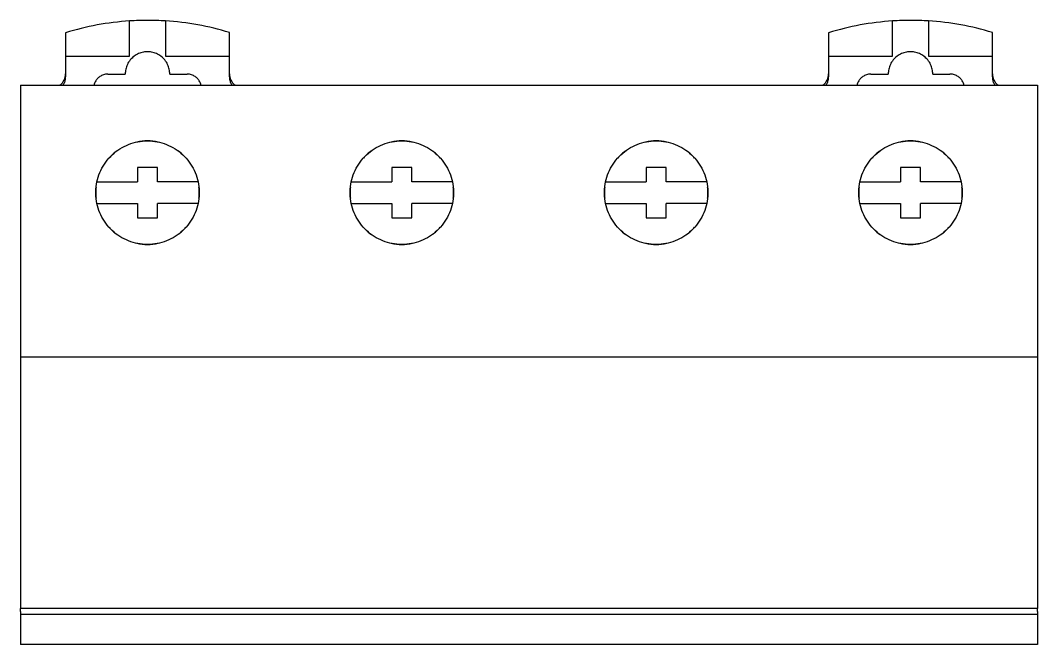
# Model space of a CAD drawing. Header units: millimetres. Extents: x 2268 to 4339, y 1619 to 2163.
# Drawn here: x 3841.3 to 3909.1, y 1827.8 to 1869.4 of the extents above; entities that cross this region are included whole.
import ezdxf

# ---------------------------------------------------------------- set-up
doc = ezdxf.new("R2010")
doc.units = ezdxf.units.MM

msp = doc.modelspace()

# ---------------------------------------------------------------- linework, layer by layer
for p, q in [((3848.587, 1866.975), (3848.587, 1869.329)), ((3850.982, 1869.332), (3850.982, 1866.975)), ((3899.442, 1866.975), (3899.442, 1869.329)), ((3901.836, 1869.332), (3901.836, 1866.975)), ((3844.325, 1868.541), (3844.325, 1866.975)), ((3855.243, 1866.975), (3855.243, 1868.553)), ((3895.18, 1868.541), (3895.18, 1866.975)), ((3906.098, 1866.975), (3906.098, 1868.553)), ((3844.325, 1866.975), (3848.587, 1866.975)), ((3844.325, 1866.974), (3844.325, 1866.975)), ((3844.325, 1866.974), (3848.587, 1866.974)), ((3844.325, 1866.974), (3844.325, 1865.601)), ((3848.631, 1866.729), (3848.577, 1866.658)), ((3848.587, 1866.974), (3848.587, 1866.975)), ((3848.689, 1866.797), (3848.631, 1866.729)), ((3848.751, 1866.861), (3848.689, 1866.797)), ((3848.817, 1866.921), (3848.751, 1866.861)), ((3848.886, 1866.977), (3848.817, 1866.921)), ((3848.958, 1867.029), (3848.886, 1866.977)), ((3849.033, 1867.076), (3848.958, 1867.029)), ((3849.11, 1867.118), (3849.033, 1867.076)), ((3849.188, 1867.156), (3849.11, 1867.118)), ((3849.268, 1867.188), (3849.188, 1867.156)), ((3849.348, 1867.216), (3849.268, 1867.188)), ((3849.429, 1867.238), (3849.348, 1867.216)), ((3849.509, 1867.255), (3849.429, 1867.238)), ((3849.589, 1867.268), (3849.509, 1867.255)), ((3849.667, 1867.277), (3849.589, 1867.268)), ((3849.745, 1867.281), (3849.667, 1867.277)), ((3849.823, 1867.281), (3849.745, 1867.281)), ((3849.902, 1867.277), (3849.823, 1867.281)), ((3849.98, 1867.268), (3849.902, 1867.277)), ((3850.06, 1867.255), (3849.98, 1867.268)), ((3850.14, 1867.238), (3850.06, 1867.255)), ((3850.22, 1867.216), (3850.14, 1867.238)), ((3850.301, 1867.188), (3850.22, 1867.216)), ((3850.381, 1867.156), (3850.301, 1867.188)), ((3850.459, 1867.118), (3850.381, 1867.156)), ((3850.536, 1867.076), (3850.459, 1867.118)), ((3850.611, 1867.029), (3850.536, 1867.076)), ((3850.683, 1866.977), (3850.611, 1867.029)), ((3850.752, 1866.921), (3850.683, 1866.977)), ((3850.818, 1866.861), (3850.752, 1866.921)), ((3850.88, 1866.797), (3850.818, 1866.861)), ((3850.938, 1866.729), (3850.88, 1866.797)), ((3850.992, 1866.658), (3850.938, 1866.729)), ((3850.982, 1866.975), (3855.243, 1866.975)), ((3850.982, 1866.974), (3850.982, 1866.975)), ((3850.982, 1866.974), (3855.243, 1866.974)), ((3855.243, 1866.974), (3855.243, 1866.975)), ((3855.243, 1865.601), (3855.243, 1866.974)), ((3895.18, 1866.975), (3899.442, 1866.975)), ((3895.18, 1866.974), (3895.18, 1866.975)), ((3895.18, 1866.974), (3899.442, 1866.974)), ((3895.18, 1866.974), (3895.18, 1865.601)), ((3899.485, 1866.729), (3899.431, 1866.658)), ((3899.442, 1866.974), (3899.442, 1866.975)), ((3899.543, 1866.797), (3899.485, 1866.729)), ((3899.605, 1866.861), (3899.543, 1866.797)), ((3899.671, 1866.921), (3899.605, 1866.861)), ((3899.74, 1866.977), (3899.671, 1866.921)), ((3899.812, 1867.029), (3899.74, 1866.977)), ((3899.887, 1867.076), (3899.812, 1867.029)), ((3899.964, 1867.118), (3899.887, 1867.076)), ((3900.043, 1867.156), (3899.964, 1867.118)), ((3900.122, 1867.188), (3900.043, 1867.156)), ((3900.203, 1867.216), (3900.122, 1867.188)), ((3900.283, 1867.238), (3900.203, 1867.216)), ((3900.364, 1867.255), (3900.283, 1867.238)), ((3900.443, 1867.268), (3900.364, 1867.255)), ((3900.522, 1867.277), (3900.443, 1867.268)), ((3900.6, 1867.281), (3900.522, 1867.277)), ((3900.678, 1867.281), (3900.6, 1867.281)), ((3900.756, 1867.277), (3900.678, 1867.281)), ((3900.834, 1867.268), (3900.756, 1867.277)), ((3900.914, 1867.255), (3900.834, 1867.268)), ((3900.994, 1867.238), (3900.914, 1867.255)), ((3901.075, 1867.216), (3900.994, 1867.238)), ((3901.155, 1867.188), (3901.075, 1867.216)), ((3901.235, 1867.156), (3901.155, 1867.188)), ((3901.313, 1867.118), (3901.235, 1867.156)), ((3901.39, 1867.076), (3901.313, 1867.118)), ((3901.465, 1867.029), (3901.39, 1867.076)), ((3901.537, 1866.977), (3901.465, 1867.029)), ((3901.607, 1866.921), (3901.537, 1866.977)), ((3901.672, 1866.861), (3901.607, 1866.921)), ((3901.735, 1866.797), (3901.672, 1866.861)), ((3901.793, 1866.729), (3901.735, 1866.797)), ((3901.846, 1866.658), (3901.793, 1866.729)), ((3901.836, 1866.975), (3906.098, 1866.975)), ((3901.836, 1866.974), (3901.836, 1866.975)), ((3901.836, 1866.974), (3906.098, 1866.974)), ((3906.098, 1866.974), (3906.098, 1866.975)), ((3906.098, 1865.601), (3906.098, 1866.974)), ((3848.319, 1866.029), (3848.308, 1865.949)), ((3848.334, 1866.109), (3848.319, 1866.029)), ((3848.354, 1866.19), (3848.334, 1866.109)), ((3848.378, 1866.271), (3848.354, 1866.19)), ((3848.408, 1866.351), (3848.378, 1866.271)), ((3848.443, 1866.43), (3848.408, 1866.351)), ((3848.483, 1866.508), (3848.443, 1866.43)), ((3848.528, 1866.584), (3848.483, 1866.508)), ((3848.577, 1866.658), (3848.528, 1866.584)), ((3851.041, 1866.584), (3850.992, 1866.658)), ((3851.086, 1866.508), (3851.041, 1866.584)), ((3851.126, 1866.43), (3851.086, 1866.508)), ((3851.161, 1866.351), (3851.126, 1866.43)), ((3851.19, 1866.271), (3851.161, 1866.351)), ((3851.215, 1866.19), (3851.19, 1866.271)), ((3851.235, 1866.109), (3851.215, 1866.19)), ((3851.25, 1866.029), (3851.235, 1866.109)), ((3851.261, 1865.949), (3851.25, 1866.029)), ((3899.173, 1866.029), (3899.162, 1865.949)), ((3899.188, 1866.109), (3899.173, 1866.029)), ((3899.208, 1866.19), (3899.188, 1866.109)), ((3899.233, 1866.271), (3899.208, 1866.19)), ((3899.262, 1866.351), (3899.233, 1866.271)), ((3899.297, 1866.43), (3899.262, 1866.351)), ((3899.337, 1866.508), (3899.297, 1866.43)), ((3899.382, 1866.584), (3899.337, 1866.508)), ((3899.431, 1866.658), (3899.382, 1866.584)), ((3901.896, 1866.584), (3901.846, 1866.658)), ((3901.94, 1866.508), (3901.896, 1866.584)), ((3901.98, 1866.43), (3901.94, 1866.508)), ((3902.015, 1866.351), (3901.98, 1866.43)), ((3902.045, 1866.271), (3902.015, 1866.351)), ((3902.069, 1866.19), (3902.045, 1866.271)), ((3902.089, 1866.109), (3902.069, 1866.19)), ((3902.104, 1866.029), (3902.089, 1866.109)), ((3902.115, 1865.949), (3902.104, 1866.029)), ((3844.286, 1865.325), (3844.302, 1865.387)), ((3844.302, 1865.387), (3844.315, 1865.454)), ((3844.315, 1865.454), (3844.323, 1865.525)), ((3844.323, 1865.525), (3844.325, 1865.601)), ((3846.334, 1865.335), (3846.305, 1865.285)), ((3846.366, 1865.384), (3846.334, 1865.335)), ((3846.401, 1865.43), (3846.366, 1865.384)), ((3846.438, 1865.474), (3846.401, 1865.43)), ((3846.478, 1865.516), (3846.438, 1865.474)), ((3846.52, 1865.556), (3846.478, 1865.516)), ((3846.566, 1865.594), (3846.52, 1865.556)), ((3846.615, 1865.629), (3846.566, 1865.594)), ((3846.666, 1865.661), (3846.615, 1865.629)), ((3846.722, 1865.691), (3846.666, 1865.661)), ((3846.78, 1865.718), (3846.722, 1865.691)), ((3846.843, 1865.742), (3846.78, 1865.718)), ((3846.91, 1865.762), (3846.843, 1865.742)), ((3846.983, 1865.779), (3846.91, 1865.762)), ((3847.063, 1865.789), (3846.983, 1865.779)), ((3847.151, 1865.793), (3847.063, 1865.789)), ((3847.151, 1865.793), (3848.3, 1865.793)), ((3848.302, 1865.87), (3848.3, 1865.793)), ((3848.308, 1865.949), (3848.302, 1865.87)), ((3851.267, 1865.87), (3851.261, 1865.949)), ((3851.269, 1865.793), (3851.267, 1865.87)), ((3851.269, 1865.793), (3852.418, 1865.793)), ((3852.506, 1865.789), (3852.418, 1865.793)), ((3852.586, 1865.779), (3852.506, 1865.789)), ((3852.658, 1865.762), (3852.586, 1865.779)), ((3852.726, 1865.742), (3852.658, 1865.762)), ((3852.788, 1865.718), (3852.726, 1865.742)), ((3852.847, 1865.691), (3852.788, 1865.718)), ((3852.902, 1865.661), (3852.847, 1865.691)), ((3852.954, 1865.629), (3852.902, 1865.661)), ((3853.003, 1865.594), (3852.954, 1865.629)), ((3853.049, 1865.556), (3853.003, 1865.594)), ((3853.091, 1865.516), (3853.049, 1865.556)), ((3853.131, 1865.474), (3853.091, 1865.516)), ((3853.168, 1865.43), (3853.131, 1865.474)), ((3853.203, 1865.384), (3853.168, 1865.43)), ((3853.234, 1865.335), (3853.203, 1865.384)), ((3853.264, 1865.285), (3853.234, 1865.335)), ((3855.243, 1865.601), (3855.246, 1865.525)), ((3855.246, 1865.525), (3855.254, 1865.454)), ((3855.254, 1865.454), (3855.266, 1865.387)), ((3855.266, 1865.387), (3855.283, 1865.325)), ((3895.14, 1865.325), (3895.157, 1865.387)), ((3895.157, 1865.387), (3895.169, 1865.454)), ((3895.169, 1865.454), (3895.177, 1865.525)), ((3895.177, 1865.525), (3895.18, 1865.601)), ((3897.189, 1865.335), (3897.16, 1865.285)), ((3897.22, 1865.384), (3897.189, 1865.335)), ((3897.255, 1865.43), (3897.22, 1865.384)), ((3897.292, 1865.474), (3897.255, 1865.43)), ((3897.332, 1865.516), (3897.292, 1865.474)), ((3897.375, 1865.556), (3897.332, 1865.516)), ((3897.42, 1865.594), (3897.375, 1865.556)), ((3897.469, 1865.629), (3897.42, 1865.594)), ((3897.521, 1865.661), (3897.469, 1865.629)), ((3897.576, 1865.691), (3897.521, 1865.661)), ((3897.635, 1865.718), (3897.576, 1865.691)), ((3897.697, 1865.742), (3897.635, 1865.718)), ((3897.765, 1865.762), (3897.697, 1865.742)), ((3897.837, 1865.779), (3897.765, 1865.762)), ((3897.917, 1865.789), (3897.837, 1865.779)), ((3898.005, 1865.793), (3897.917, 1865.789)), ((3898.005, 1865.793), (3899.154, 1865.793)), ((3899.156, 1865.87), (3899.154, 1865.793)), ((3899.162, 1865.949), (3899.156, 1865.87)), ((3902.121, 1865.87), (3902.115, 1865.949)), ((3902.123, 1865.793), (3902.121, 1865.87)), ((3902.123, 1865.793), (3903.272, 1865.793)), ((3903.36, 1865.789), (3903.272, 1865.793)), ((3903.44, 1865.779), (3903.36, 1865.789)), ((3903.513, 1865.762), (3903.44, 1865.779)), ((3903.58, 1865.742), (3903.513, 1865.762)), ((3903.643, 1865.718), (3903.58, 1865.742)), ((3903.702, 1865.691), (3903.643, 1865.718)), ((3903.757, 1865.661), (3903.702, 1865.691)), ((3903.809, 1865.629), (3903.757, 1865.661)), ((3903.857, 1865.594), (3903.809, 1865.629)), ((3903.903, 1865.556), (3903.857, 1865.594)), ((3903.945, 1865.516), (3903.903, 1865.556)), ((3903.985, 1865.474), (3903.945, 1865.516)), ((3904.022, 1865.43), (3903.985, 1865.474)), ((3904.057, 1865.384), (3904.022, 1865.43)), ((3904.089, 1865.335), (3904.057, 1865.384)), ((3904.118, 1865.285), (3904.089, 1865.335)), ((3906.098, 1865.601), (3906.1, 1865.525)), ((3906.1, 1865.525), (3906.108, 1865.454)), ((3906.108, 1865.454), (3906.121, 1865.387)), ((3906.121, 1865.387), (3906.137, 1865.325)), ((3841.309, 1865.058), (3841.309, 1846.958)), ((3841.309, 1865.058), (3909.114, 1865.058)), ((3844.157, 1865.058), (3844.188, 1865.106)), ((3844.188, 1865.106), (3844.217, 1865.157)), ((3844.217, 1865.157), (3844.243, 1865.21)), ((3844.243, 1865.21), (3844.266, 1865.266)), ((3844.266, 1865.266), (3844.286, 1865.325)), ((3846.236, 1865.119), (3846.22, 1865.058)), ((3846.256, 1865.176), (3846.236, 1865.119)), ((3846.279, 1865.232), (3846.256, 1865.176)), ((3846.305, 1865.285), (3846.279, 1865.232)), ((3853.29, 1865.232), (3853.264, 1865.285)), ((3853.313, 1865.176), (3853.29, 1865.232)), ((3853.333, 1865.119), (3853.313, 1865.176)), ((3853.349, 1865.058), (3853.333, 1865.119)), ((3855.283, 1865.325), (3855.303, 1865.266)), ((3855.303, 1865.266), (3855.326, 1865.21)), ((3855.326, 1865.21), (3855.352, 1865.157)), ((3855.352, 1865.157), (3855.381, 1865.106)), ((3855.381, 1865.106), (3855.411, 1865.058)), ((3895.012, 1865.058), (3895.043, 1865.106)), ((3895.043, 1865.106), (3895.071, 1865.157)), ((3895.071, 1865.157), (3895.097, 1865.21)), ((3895.097, 1865.21), (3895.12, 1865.266)), ((3895.12, 1865.266), (3895.14, 1865.325)), ((3897.091, 1865.119), (3897.074, 1865.058)), ((3897.11, 1865.176), (3897.091, 1865.119)), ((3897.133, 1865.232), (3897.11, 1865.176)), ((3897.16, 1865.285), (3897.133, 1865.232)), ((3904.144, 1865.232), (3904.118, 1865.285)), ((3904.167, 1865.176), (3904.144, 1865.232)), ((3904.187, 1865.119), (3904.167, 1865.176)), ((3904.203, 1865.058), (3904.187, 1865.119)), ((3906.137, 1865.325), (3906.157, 1865.266)), ((3906.157, 1865.266), (3906.181, 1865.21)), ((3906.181, 1865.21), (3906.206, 1865.157)), ((3906.206, 1865.157), (3906.235, 1865.106)), ((3906.235, 1865.106), (3906.266, 1865.058)), ((3909.114, 1865.058), (3909.114, 1846.958)), ((3848.985, 1861.247), (3849.143, 1861.281)), ((3849.143, 1861.281), (3849.301, 1861.307)), ((3849.301, 1861.307), (3849.461, 1861.326)), ((3849.461, 1861.326), (3849.622, 1861.338)), ((3849.622, 1861.338), (3849.784, 1861.341)), ((3849.784, 1861.341), (3849.947, 1861.338)), ((3849.947, 1861.338), (3850.108, 1861.326)), ((3850.108, 1861.326), (3850.267, 1861.308)), ((3850.267, 1861.308), (3850.426, 1861.281)), ((3850.426, 1861.281), (3850.583, 1861.248)), ((3865.936, 1861.247), (3866.093, 1861.281)), ((3866.093, 1861.281), (3866.252, 1861.307)), ((3866.252, 1861.307), (3866.412, 1861.326)), ((3866.412, 1861.326), (3866.573, 1861.338)), ((3866.573, 1861.338), (3866.736, 1861.341)), ((3866.736, 1861.341), (3866.898, 1861.338)), ((3866.898, 1861.338), (3867.06, 1861.326)), ((3867.06, 1861.326), (3867.219, 1861.307)), ((3867.219, 1861.307), (3867.378, 1861.281)), ((3867.378, 1861.281), (3867.535, 1861.247)), ((3882.888, 1861.247), (3883.045, 1861.281)), ((3883.045, 1861.281), (3883.204, 1861.307)), ((3883.204, 1861.307), (3883.363, 1861.326)), ((3883.363, 1861.326), (3883.524, 1861.338)), ((3883.524, 1861.338), (3883.687, 1861.341)), ((3883.687, 1861.341), (3883.85, 1861.338)), ((3883.85, 1861.338), (3884.011, 1861.326)), ((3884.011, 1861.326), (3884.171, 1861.307)), ((3884.171, 1861.307), (3884.329, 1861.281)), ((3884.329, 1861.281), (3884.486, 1861.247)), ((3899.839, 1861.247), (3899.996, 1861.281)), ((3899.996, 1861.281), (3900.155, 1861.307)), ((3900.155, 1861.307), (3900.315, 1861.326)), ((3900.315, 1861.326), (3900.476, 1861.338)), ((3900.476, 1861.338), (3900.639, 1861.341)), ((3900.639, 1861.341), (3900.801, 1861.338)), ((3900.801, 1861.338), (3900.962, 1861.326)), ((3900.962, 1861.326), (3901.122, 1861.307)), ((3901.122, 1861.307), (3901.28, 1861.281)), ((3901.28, 1861.281), (3901.438, 1861.247)), ((3847.556, 1860.524), (3847.681, 1860.626)), ((3847.681, 1860.626), (3847.812, 1860.721)), ((3847.812, 1860.721), (3847.946, 1860.81)), ((3847.946, 1860.81), (3848.085, 1860.893)), ((3848.085, 1860.893), (3848.228, 1860.97)), ((3848.228, 1860.97), (3848.374, 1861.04)), ((3848.374, 1861.04), (3848.523, 1861.102)), ((3848.523, 1861.102), (3848.675, 1861.158)), ((3848.675, 1861.158), (3848.829, 1861.206)), ((3848.829, 1861.206), (3848.985, 1861.247)), ((3850.583, 1861.248), (3850.739, 1861.206)), ((3850.739, 1861.206), (3850.893, 1861.158)), ((3850.893, 1861.158), (3851.045, 1861.102)), ((3851.045, 1861.102), (3851.194, 1861.04)), ((3851.194, 1861.04), (3851.341, 1860.97)), ((3851.341, 1860.97), (3851.483, 1860.894)), ((3851.483, 1860.894), (3851.622, 1860.811)), ((3851.622, 1860.811), (3851.757, 1860.722)), ((3851.757, 1860.722), (3851.887, 1860.626)), ((3851.887, 1860.626), (3852.012, 1860.525)), ((3864.505, 1860.523), (3864.631, 1860.624)), ((3864.631, 1860.624), (3864.761, 1860.72)), ((3864.761, 1860.72), (3864.896, 1860.809)), ((3864.896, 1860.809), (3865.035, 1860.892)), ((3865.035, 1860.892), (3865.178, 1860.969)), ((3865.178, 1860.969), (3865.324, 1861.039)), ((3865.324, 1861.039), (3865.473, 1861.102)), ((3865.473, 1861.102), (3865.625, 1861.158)), ((3865.625, 1861.158), (3865.78, 1861.206)), ((3865.78, 1861.206), (3865.936, 1861.247)), ((3867.535, 1861.247), (3867.691, 1861.206)), ((3867.691, 1861.206), (3867.846, 1861.158)), ((3867.846, 1861.158), (3867.998, 1861.102)), ((3867.998, 1861.102), (3868.148, 1861.039)), ((3868.148, 1861.039), (3868.294, 1860.969)), ((3868.294, 1860.969), (3868.437, 1860.893)), ((3868.437, 1860.893), (3868.575, 1860.809)), ((3868.575, 1860.809), (3868.71, 1860.72)), ((3868.71, 1860.72), (3868.84, 1860.625)), ((3868.84, 1860.625), (3868.966, 1860.523)), ((3881.457, 1860.523), (3881.582, 1860.624)), ((3881.582, 1860.624), (3881.713, 1860.72)), ((3881.713, 1860.72), (3881.847, 1860.809)), ((3881.847, 1860.809), (3881.986, 1860.892)), ((3881.986, 1860.892), (3882.129, 1860.969)), ((3882.129, 1860.969), (3882.275, 1861.039)), ((3882.275, 1861.039), (3882.425, 1861.102)), ((3882.425, 1861.102), (3882.577, 1861.158)), ((3882.577, 1861.158), (3882.731, 1861.206)), ((3882.731, 1861.206), (3882.888, 1861.247)), ((3884.486, 1861.247), (3884.643, 1861.206)), ((3884.643, 1861.206), (3884.797, 1861.158)), ((3884.797, 1861.158), (3884.949, 1861.102)), ((3884.949, 1861.102), (3885.099, 1861.039)), ((3885.099, 1861.039), (3885.245, 1860.969)), ((3885.245, 1860.969), (3885.388, 1860.893)), ((3885.388, 1860.893), (3885.527, 1860.81)), ((3885.527, 1860.81), (3885.661, 1860.72)), ((3885.661, 1860.72), (3885.792, 1860.625)), ((3885.792, 1860.625), (3885.917, 1860.523)), ((3898.408, 1860.523), (3898.534, 1860.624)), ((3898.534, 1860.624), (3898.664, 1860.72)), ((3898.664, 1860.72), (3898.799, 1860.809)), ((3898.799, 1860.809), (3898.938, 1860.893)), ((3898.938, 1860.893), (3899.081, 1860.969)), ((3899.081, 1860.969), (3899.227, 1861.039)), ((3899.227, 1861.039), (3899.376, 1861.102)), ((3899.376, 1861.102), (3899.529, 1861.158)), ((3899.529, 1861.158), (3899.683, 1861.206)), ((3899.683, 1861.206), (3899.839, 1861.247)), ((3901.438, 1861.247), (3901.594, 1861.206)), ((3901.594, 1861.206), (3901.748, 1861.158)), ((3901.748, 1861.158), (3901.901, 1861.102)), ((3901.901, 1861.102), (3902.05, 1861.039)), ((3902.05, 1861.039), (3902.196, 1860.969)), ((3902.196, 1860.969), (3902.339, 1860.893)), ((3902.339, 1860.893), (3902.478, 1860.81)), ((3902.478, 1860.81), (3902.613, 1860.72)), ((3902.613, 1860.72), (3902.743, 1860.625)), ((3902.743, 1860.625), (3902.868, 1860.523)), ((3846.913, 1859.802), (3847.006, 1859.935)), ((3847.006, 1859.935), (3847.105, 1860.063)), ((3847.105, 1860.063), (3847.21, 1860.187)), ((3847.21, 1860.187), (3847.32, 1860.305)), ((3847.32, 1860.305), (3847.435, 1860.417)), ((3847.435, 1860.417), (3847.556, 1860.524)), ((3852.012, 1860.525), (3852.133, 1860.418)), ((3852.133, 1860.418), (3852.248, 1860.305)), ((3852.248, 1860.305), (3852.359, 1860.187)), ((3852.359, 1860.187), (3852.463, 1860.064)), ((3852.463, 1860.064), (3852.562, 1859.936)), ((3852.562, 1859.936), (3852.655, 1859.803)), ((3863.863, 1859.8), (3863.956, 1859.933)), ((3863.956, 1859.933), (3864.055, 1860.061)), ((3864.055, 1860.061), (3864.159, 1860.185)), ((3864.159, 1860.185), (3864.269, 1860.303)), ((3864.269, 1860.303), (3864.385, 1860.416)), ((3864.385, 1860.416), (3864.505, 1860.523)), ((3868.966, 1860.523), (3869.086, 1860.416)), ((3869.086, 1860.416), (3869.202, 1860.303)), ((3869.202, 1860.303), (3869.312, 1860.185)), ((3869.312, 1860.185), (3869.416, 1860.062)), ((3869.416, 1860.062), (3869.515, 1859.933)), ((3869.515, 1859.933), (3869.608, 1859.801)), ((3880.815, 1859.8), (3880.907, 1859.933)), ((3880.907, 1859.933), (3881.006, 1860.061)), ((3881.006, 1860.061), (3881.111, 1860.185)), ((3881.111, 1860.185), (3881.221, 1860.303)), ((3881.221, 1860.303), (3881.336, 1860.416)), ((3881.336, 1860.416), (3881.457, 1860.523)), ((3885.917, 1860.523), (3886.038, 1860.416)), ((3886.038, 1860.416), (3886.153, 1860.304)), ((3886.153, 1860.304), (3886.263, 1860.185)), ((3886.263, 1860.185), (3886.368, 1860.062)), ((3886.368, 1860.062), (3886.466, 1859.934)), ((3886.466, 1859.934), (3886.559, 1859.801)), ((3897.766, 1859.8), (3897.859, 1859.933)), ((3897.859, 1859.933), (3897.958, 1860.061)), ((3897.958, 1860.061), (3898.062, 1860.185)), ((3898.062, 1860.185), (3898.172, 1860.303)), ((3898.172, 1860.303), (3898.288, 1860.416)), ((3898.288, 1860.416), (3898.408, 1860.523)), ((3902.868, 1860.523), (3902.989, 1860.416)), ((3902.989, 1860.416), (3903.104, 1860.304)), ((3903.104, 1860.304), (3903.214, 1860.185)), ((3903.214, 1860.185), (3903.319, 1860.062)), ((3903.319, 1860.062), (3903.418, 1859.934)), ((3903.418, 1859.934), (3903.51, 1859.801)), ((3846.549, 1859.084), (3846.608, 1859.234)), ((3846.608, 1859.234), (3846.674, 1859.381)), ((3846.674, 1859.381), (3846.747, 1859.525)), ((3846.747, 1859.525), (3846.827, 1859.665)), ((3846.827, 1859.665), (3846.913, 1859.802)), ((3849.114, 1859.57), (3849.114, 1858.612)), ((3850.455, 1859.57), (3849.114, 1859.57)), ((3850.455, 1858.612), (3850.455, 1859.57)), ((3852.655, 1859.803), (3852.742, 1859.666)), ((3852.742, 1859.666), (3852.821, 1859.526)), ((3852.821, 1859.526), (3852.894, 1859.382)), ((3852.894, 1859.382), (3852.961, 1859.235)), ((3852.961, 1859.235), (3853.02, 1859.085)), ((3863.499, 1859.082), (3863.558, 1859.232)), ((3863.558, 1859.232), (3863.624, 1859.379)), ((3863.624, 1859.379), (3863.697, 1859.523)), ((3863.697, 1859.523), (3863.777, 1859.663)), ((3863.777, 1859.663), (3863.863, 1859.8)), ((3866.065, 1859.57), (3866.065, 1858.612)), ((3867.406, 1859.57), (3866.065, 1859.57)), ((3867.406, 1858.612), (3867.406, 1859.57)), ((3869.608, 1859.801), (3869.694, 1859.664)), ((3869.694, 1859.664), (3869.774, 1859.524)), ((3869.774, 1859.524), (3869.847, 1859.38)), ((3869.847, 1859.38), (3869.913, 1859.234)), ((3869.913, 1859.234), (3869.972, 1859.084)), ((3880.451, 1859.082), (3880.51, 1859.232)), ((3880.51, 1859.232), (3880.576, 1859.379)), ((3880.576, 1859.379), (3880.649, 1859.523)), ((3880.649, 1859.523), (3880.728, 1859.663)), ((3880.728, 1859.663), (3880.815, 1859.8)), ((3883.017, 1859.57), (3883.017, 1858.612)), ((3884.358, 1859.57), (3883.017, 1859.57)), ((3884.358, 1858.612), (3884.358, 1859.57)), ((3886.559, 1859.801), (3886.645, 1859.665)), ((3886.645, 1859.665), (3886.725, 1859.524)), ((3886.725, 1859.524), (3886.798, 1859.381)), ((3886.798, 1859.381), (3886.864, 1859.234)), ((3886.864, 1859.234), (3886.923, 1859.084)), ((3897.402, 1859.082), (3897.461, 1859.232)), ((3897.461, 1859.232), (3897.527, 1859.379)), ((3897.527, 1859.379), (3897.6, 1859.523)), ((3897.6, 1859.523), (3897.68, 1859.663)), ((3897.68, 1859.663), (3897.766, 1859.8)), ((3899.968, 1859.57), (3899.968, 1858.612)), ((3901.309, 1859.57), (3899.968, 1859.57)), ((3901.309, 1858.612), (3901.309, 1859.57)), ((3903.51, 1859.801), (3903.597, 1859.665)), ((3903.597, 1859.665), (3903.676, 1859.524)), ((3903.676, 1859.524), (3903.749, 1859.381)), ((3903.749, 1859.381), (3903.815, 1859.234)), ((3903.815, 1859.234), (3903.874, 1859.084)), ((3846.383, 1858.459), (3846.414, 1858.618)), ((3846.413, 1858.612), (3849.114, 1858.612)), ((3846.414, 1858.618), (3846.452, 1858.776)), ((3846.452, 1858.776), (3846.497, 1858.931)), ((3846.497, 1858.931), (3846.549, 1859.084)), ((3853.156, 1858.612), (3850.455, 1858.612)), ((3853.02, 1859.085), (3853.072, 1858.932)), ((3853.072, 1858.932), (3853.117, 1858.777)), ((3853.117, 1858.777), (3853.155, 1858.619)), ((3853.155, 1858.619), (3853.185, 1858.46)), ((3863.335, 1858.457), (3863.365, 1858.616)), ((3863.364, 1858.612), (3866.065, 1858.612)), ((3863.365, 1858.616), (3863.402, 1858.774)), ((3863.402, 1858.774), (3863.447, 1858.929)), ((3863.447, 1858.929), (3863.499, 1859.082)), ((3870.108, 1858.612), (3867.406, 1858.612)), ((3869.972, 1859.084), (3870.024, 1858.931)), ((3870.024, 1858.931), (3870.069, 1858.775)), ((3870.069, 1858.775), (3870.106, 1858.618)), ((3870.106, 1858.618), (3870.137, 1858.459)), ((3880.286, 1858.456), (3880.316, 1858.616)), ((3880.315, 1858.612), (3883.017, 1858.612)), ((3880.316, 1858.616), (3880.354, 1858.774)), ((3880.354, 1858.774), (3880.399, 1858.929)), ((3880.399, 1858.929), (3880.451, 1859.082)), ((3887.059, 1858.612), (3884.358, 1858.612)), ((3886.923, 1859.084), (3886.975, 1858.931)), ((3886.975, 1858.931), (3887.02, 1858.776)), ((3887.02, 1858.776), (3887.058, 1858.618)), ((3887.058, 1858.618), (3887.088, 1858.459)), ((3897.237, 1858.456), (3897.268, 1858.616)), ((3897.267, 1858.612), (3899.968, 1858.612)), ((3897.268, 1858.616), (3897.305, 1858.774)), ((3897.305, 1858.774), (3897.35, 1858.929)), ((3897.35, 1858.929), (3897.402, 1859.082)), ((3904.011, 1858.612), (3901.309, 1858.612)), ((3903.874, 1859.084), (3903.926, 1858.932)), ((3903.926, 1858.932), (3903.971, 1858.776)), ((3903.971, 1858.776), (3904.009, 1858.619)), ((3904.009, 1858.619), (3904.04, 1858.459)), ((3846.337, 1857.976), (3846.345, 1858.137)), ((3846.337, 1857.815), (3846.337, 1857.976)), ((3846.345, 1858.137), (3846.361, 1858.298)), ((3846.361, 1858.298), (3846.383, 1858.459)), ((3853.185, 1858.46), (3853.208, 1858.299)), ((3853.208, 1858.299), (3853.224, 1858.139)), ((3853.224, 1858.139), (3853.231, 1857.978)), ((3853.231, 1857.978), (3853.231, 1857.816)), ((3863.289, 1857.974), (3863.296, 1858.135)), ((3863.289, 1857.813), (3863.289, 1857.974)), ((3863.296, 1858.135), (3863.312, 1858.296)), ((3863.312, 1858.296), (3863.335, 1858.457)), ((3870.137, 1858.459), (3870.16, 1858.298)), ((3870.16, 1858.298), (3870.175, 1858.138)), ((3870.175, 1858.138), (3870.183, 1857.977)), ((3870.183, 1857.977), (3870.183, 1857.816)), ((3880.24, 1857.974), (3880.248, 1858.135)), ((3880.24, 1857.813), (3880.24, 1857.974)), ((3880.248, 1858.135), (3880.263, 1858.296)), ((3880.263, 1858.296), (3880.286, 1858.456)), ((3887.088, 1858.459), (3887.111, 1858.299)), ((3887.111, 1858.299), (3887.126, 1858.138)), ((3887.126, 1858.138), (3887.134, 1857.977)), ((3887.134, 1857.977), (3887.134, 1857.816)), ((3897.192, 1857.974), (3897.199, 1858.135)), ((3897.192, 1857.813), (3897.192, 1857.974)), ((3897.199, 1858.135), (3897.215, 1858.296)), ((3897.215, 1858.296), (3897.237, 1858.456)), ((3904.04, 1858.459), (3904.062, 1858.299)), ((3904.062, 1858.299), (3904.078, 1858.138)), ((3904.078, 1858.138), (3904.086, 1857.977)), ((3904.086, 1857.977), (3904.086, 1857.816)), ((3846.345, 1857.654), (3846.337, 1857.815)), ((3846.36, 1857.493), (3846.345, 1857.654)), ((3846.383, 1857.333), (3846.36, 1857.493)), ((3846.413, 1857.173), (3846.383, 1857.333)), ((3853.186, 1857.334), (3853.156, 1857.174)), ((3853.209, 1857.494), (3853.186, 1857.334)), ((3853.224, 1857.655), (3853.209, 1857.494)), ((3853.231, 1857.816), (3853.224, 1857.655)), ((3863.296, 1857.652), (3863.289, 1857.813)), ((3863.312, 1857.491), (3863.296, 1857.652)), ((3863.334, 1857.331), (3863.312, 1857.491)), ((3863.365, 1857.172), (3863.334, 1857.331)), ((3870.138, 1857.333), (3870.107, 1857.174)), ((3870.16, 1857.494), (3870.138, 1857.333)), ((3870.175, 1857.655), (3870.16, 1857.494)), ((3870.183, 1857.816), (3870.175, 1857.655)), ((3880.248, 1857.652), (3880.24, 1857.813)), ((3880.263, 1857.491), (3880.248, 1857.652)), ((3880.286, 1857.331), (3880.263, 1857.491)), ((3880.316, 1857.172), (3880.286, 1857.331)), ((3887.089, 1857.334), (3887.059, 1857.174)), ((3887.112, 1857.494), (3887.089, 1857.334)), ((3887.127, 1857.655), (3887.112, 1857.494)), ((3887.134, 1857.816), (3887.127, 1857.655)), ((3897.199, 1857.652), (3897.192, 1857.813)), ((3897.215, 1857.491), (3897.199, 1857.652)), ((3897.237, 1857.331), (3897.215, 1857.491)), ((3897.268, 1857.172), (3897.237, 1857.331)), ((3904.04, 1857.334), (3904.01, 1857.174)), ((3904.063, 1857.494), (3904.04, 1857.334)), ((3904.078, 1857.655), (3904.063, 1857.494)), ((3904.086, 1857.816), (3904.078, 1857.655)), ((3846.413, 1857.175), (3849.114, 1857.175)), ((3846.451, 1857.015), (3846.413, 1857.173)), ((3846.495, 1856.86), (3846.451, 1857.015)), ((3846.547, 1856.707), (3846.495, 1856.86)), ((3846.606, 1856.556), (3846.547, 1856.707)), ((3846.672, 1856.409), (3846.606, 1856.556)), ((3849.114, 1857.175), (3849.114, 1856.218)), ((3853.156, 1857.175), (3850.455, 1857.175)), ((3850.455, 1856.218), (3850.455, 1857.175)), ((3852.963, 1856.557), (3852.897, 1856.41)), ((3853.022, 1856.708), (3852.963, 1856.557)), ((3853.074, 1856.861), (3853.022, 1856.708)), ((3853.119, 1857.016), (3853.074, 1856.861)), ((3853.156, 1857.174), (3853.119, 1857.016)), ((3863.364, 1857.175), (3866.065, 1857.175)), ((3863.402, 1857.014), (3863.365, 1857.172)), ((3863.447, 1856.858), (3863.402, 1857.014)), ((3863.499, 1856.706), (3863.447, 1856.858)), ((3863.558, 1856.555), (3863.499, 1856.706)), ((3863.624, 1856.408), (3863.558, 1856.555)), ((3866.065, 1857.175), (3866.065, 1856.218)), ((3870.108, 1857.175), (3867.406, 1857.175)), ((3867.406, 1856.218), (3867.406, 1857.175)), ((3869.914, 1856.557), (3869.848, 1856.41)), ((3869.973, 1856.707), (3869.914, 1856.557)), ((3870.025, 1856.86), (3869.973, 1856.707)), ((3870.07, 1857.016), (3870.025, 1856.86)), ((3870.107, 1857.174), (3870.07, 1857.016)), ((3880.315, 1857.175), (3883.017, 1857.175)), ((3880.354, 1857.014), (3880.316, 1857.172)), ((3880.399, 1856.858), (3880.354, 1857.014)), ((3880.451, 1856.705), (3880.399, 1856.858)), ((3880.51, 1856.555), (3880.451, 1856.705)), ((3880.576, 1856.408), (3880.51, 1856.555)), ((3883.017, 1857.175), (3883.017, 1856.218)), ((3887.059, 1857.175), (3884.358, 1857.175)), ((3884.358, 1856.218), (3884.358, 1857.175)), ((3886.866, 1856.557), (3886.8, 1856.41)), ((3886.925, 1856.707), (3886.866, 1856.557)), ((3886.977, 1856.86), (3886.925, 1856.707)), ((3887.021, 1857.016), (3886.977, 1856.86)), ((3887.059, 1857.174), (3887.021, 1857.016)), ((3897.267, 1857.175), (3899.968, 1857.175)), ((3897.305, 1857.014), (3897.268, 1857.172)), ((3897.35, 1856.858), (3897.305, 1857.014)), ((3897.402, 1856.705), (3897.35, 1856.858)), ((3897.461, 1856.555), (3897.402, 1856.705)), ((3897.527, 1856.408), (3897.461, 1856.555)), ((3899.968, 1857.175), (3899.968, 1856.218)), ((3904.011, 1857.175), (3901.309, 1857.175)), ((3901.309, 1856.218), (3901.309, 1857.175)), ((3903.817, 1856.557), (3903.751, 1856.41)), ((3903.876, 1856.707), (3903.817, 1856.557)), ((3903.928, 1856.86), (3903.876, 1856.707)), ((3903.973, 1857.016), (3903.928, 1856.86)), ((3904.01, 1857.174), (3903.973, 1857.016)), ((3846.745, 1856.265), (3846.672, 1856.409)), ((3846.825, 1856.125), (3846.745, 1856.265)), ((3846.912, 1855.988), (3846.825, 1856.125)), ((3847.004, 1855.855), (3846.912, 1855.988)), ((3847.103, 1855.726), (3847.004, 1855.855)), ((3849.114, 1856.218), (3850.455, 1856.218)), ((3852.565, 1855.855), (3852.466, 1855.727)), ((3852.658, 1855.989), (3852.565, 1855.855)), ((3852.744, 1856.126), (3852.658, 1855.989)), ((3852.824, 1856.266), (3852.744, 1856.126)), ((3852.897, 1856.41), (3852.824, 1856.266)), ((3863.697, 1856.265), (3863.624, 1856.408)), ((3863.777, 1856.124), (3863.697, 1856.265)), ((3863.863, 1855.987), (3863.777, 1856.124)), ((3863.956, 1855.854), (3863.863, 1855.987)), ((3864.055, 1855.726), (3863.956, 1855.854)), ((3866.065, 1856.218), (3867.406, 1856.218)), ((3869.516, 1855.855), (3869.417, 1855.727)), ((3869.609, 1855.988), (3869.516, 1855.855)), ((3869.696, 1856.125), (3869.609, 1855.988)), ((3869.775, 1856.266), (3869.696, 1856.125)), ((3869.848, 1856.41), (3869.775, 1856.266)), ((3880.649, 1856.265), (3880.576, 1856.408)), ((3880.728, 1856.124), (3880.649, 1856.265)), ((3880.815, 1855.987), (3880.728, 1856.124)), ((3880.907, 1855.854), (3880.815, 1855.987)), ((3881.006, 1855.726), (3880.907, 1855.854)), ((3883.017, 1856.218), (3884.358, 1856.218)), ((3886.468, 1855.855), (3886.369, 1855.727)), ((3886.56, 1855.988), (3886.468, 1855.855)), ((3886.647, 1856.125), (3886.56, 1855.988)), ((3886.727, 1856.266), (3886.647, 1856.125)), ((3886.8, 1856.41), (3886.727, 1856.266)), ((3897.6, 1856.264), (3897.527, 1856.408)), ((3897.68, 1856.124), (3897.6, 1856.264)), ((3897.766, 1855.987), (3897.68, 1856.124)), ((3897.859, 1855.854), (3897.766, 1855.987)), ((3897.958, 1855.726), (3897.859, 1855.854)), ((3899.968, 1856.218), (3901.309, 1856.218)), ((3903.419, 1855.855), (3903.32, 1855.726)), ((3903.512, 1855.988), (3903.419, 1855.855)), ((3903.598, 1856.125), (3903.512, 1855.988)), ((3903.678, 1856.266), (3903.598, 1856.125)), ((3903.751, 1856.41), (3903.678, 1856.266)), ((3847.208, 1855.603), (3847.103, 1855.726)), ((3847.318, 1855.484), (3847.208, 1855.603)), ((3847.434, 1855.371), (3847.318, 1855.484)), ((3847.554, 1855.264), (3847.434, 1855.371)), ((3847.68, 1855.162), (3847.554, 1855.264)), ((3852.015, 1855.265), (3851.889, 1855.163)), ((3852.136, 1855.372), (3852.015, 1855.265)), ((3852.251, 1855.485), (3852.136, 1855.372)), ((3852.361, 1855.603), (3852.251, 1855.485)), ((3852.466, 1855.727), (3852.361, 1855.603)), ((3864.159, 1855.602), (3864.055, 1855.726)), ((3864.27, 1855.484), (3864.159, 1855.602)), ((3864.385, 1855.371), (3864.27, 1855.484)), ((3864.506, 1855.264), (3864.385, 1855.371)), ((3864.631, 1855.163), (3864.506, 1855.264)), ((3868.966, 1855.265), (3868.841, 1855.163)), ((3869.087, 1855.372), (3868.966, 1855.265)), ((3869.203, 1855.485), (3869.087, 1855.372)), ((3869.313, 1855.603), (3869.203, 1855.485)), ((3869.417, 1855.727), (3869.313, 1855.603)), ((3881.111, 1855.602), (3881.006, 1855.726)), ((3881.221, 1855.484), (3881.111, 1855.602)), ((3881.337, 1855.371), (3881.221, 1855.484)), ((3881.457, 1855.264), (3881.337, 1855.371)), ((3881.583, 1855.162), (3881.457, 1855.264)), ((3885.918, 1855.264), (3885.792, 1855.163)), ((3886.038, 1855.372), (3885.918, 1855.264)), ((3886.154, 1855.484), (3886.038, 1855.372)), ((3886.264, 1855.603), (3886.154, 1855.484)), ((3886.369, 1855.727), (3886.264, 1855.603)), ((3898.062, 1855.602), (3897.958, 1855.726)), ((3898.173, 1855.484), (3898.062, 1855.602)), ((3898.288, 1855.371), (3898.173, 1855.484)), ((3898.409, 1855.264), (3898.288, 1855.371)), ((3898.534, 1855.162), (3898.409, 1855.264)), ((3902.869, 1855.264), (3902.743, 1855.163)), ((3902.99, 1855.371), (3902.869, 1855.264)), ((3903.105, 1855.484), (3902.99, 1855.371)), ((3903.215, 1855.603), (3903.105, 1855.484)), ((3903.32, 1855.726), (3903.215, 1855.603)), ((3847.81, 1855.067), (3847.68, 1855.162)), ((3847.945, 1854.977), (3847.81, 1855.067)), ((3848.084, 1854.894), (3847.945, 1854.977)), ((3848.227, 1854.818), (3848.084, 1854.894)), ((3848.373, 1854.748), (3848.227, 1854.818)), ((3848.523, 1854.685), (3848.373, 1854.748)), ((3848.675, 1854.629), (3848.523, 1854.685)), ((3848.829, 1854.581), (3848.675, 1854.629)), ((3848.985, 1854.54), (3848.829, 1854.581)), ((3849.143, 1854.506), (3848.985, 1854.54)), ((3849.301, 1854.48), (3849.143, 1854.506)), ((3850.427, 1854.506), (3850.268, 1854.48)), ((3850.584, 1854.54), (3850.427, 1854.506)), ((3850.74, 1854.581), (3850.584, 1854.54)), ((3850.894, 1854.63), (3850.74, 1854.581)), ((3851.047, 1854.685), (3850.894, 1854.63)), ((3851.196, 1854.748), (3851.047, 1854.685)), ((3851.342, 1854.818), (3851.196, 1854.748)), ((3851.485, 1854.895), (3851.342, 1854.818)), ((3851.624, 1854.978), (3851.485, 1854.895)), ((3851.759, 1855.067), (3851.624, 1854.978)), ((3851.889, 1855.163), (3851.759, 1855.067)), ((3864.762, 1855.067), (3864.631, 1855.163)), ((3864.897, 1854.978), (3864.762, 1855.067)), ((3865.035, 1854.894), (3864.897, 1854.978)), ((3865.178, 1854.818), (3865.035, 1854.894)), ((3865.325, 1854.748), (3865.178, 1854.818)), ((3865.474, 1854.685), (3865.325, 1854.748)), ((3865.626, 1854.629), (3865.474, 1854.685)), ((3865.781, 1854.581), (3865.626, 1854.629)), ((3865.937, 1854.54), (3865.781, 1854.581)), ((3866.094, 1854.506), (3865.937, 1854.54)), ((3866.253, 1854.48), (3866.094, 1854.506)), ((3867.378, 1854.506), (3867.219, 1854.48)), ((3867.535, 1854.54), (3867.378, 1854.506)), ((3867.691, 1854.581), (3867.535, 1854.54)), ((3867.846, 1854.63), (3867.691, 1854.581)), ((3867.998, 1854.685), (3867.846, 1854.63)), ((3868.147, 1854.748), (3867.998, 1854.685)), ((3868.294, 1854.818), (3868.147, 1854.748)), ((3868.437, 1854.895), (3868.294, 1854.818)), ((3868.576, 1854.978), (3868.437, 1854.895)), ((3868.711, 1855.067), (3868.576, 1854.978)), ((3868.841, 1855.163), (3868.711, 1855.067)), ((3881.713, 1855.067), (3881.583, 1855.162)), ((3881.848, 1854.977), (3881.713, 1855.067)), ((3881.987, 1854.894), (3881.848, 1854.977)), ((3882.13, 1854.818), (3881.987, 1854.894)), ((3882.276, 1854.748), (3882.13, 1854.818)), ((3882.426, 1854.685), (3882.276, 1854.748)), ((3882.578, 1854.629), (3882.426, 1854.685)), ((3882.732, 1854.581), (3882.578, 1854.629)), ((3882.888, 1854.54), (3882.732, 1854.581)), ((3883.046, 1854.506), (3882.888, 1854.54)), ((3883.204, 1854.48), (3883.046, 1854.506)), ((3884.329, 1854.506), (3884.171, 1854.48)), ((3884.487, 1854.54), (3884.329, 1854.506)), ((3884.643, 1854.581), (3884.487, 1854.54)), ((3884.797, 1854.629), (3884.643, 1854.581)), ((3884.949, 1854.685), (3884.797, 1854.629)), ((3885.099, 1854.748), (3884.949, 1854.685)), ((3885.245, 1854.818), (3885.099, 1854.748)), ((3885.388, 1854.894), (3885.245, 1854.818)), ((3885.527, 1854.978), (3885.388, 1854.894)), ((3885.662, 1855.067), (3885.527, 1854.978)), ((3885.792, 1855.163), (3885.662, 1855.067)), ((3898.665, 1855.067), (3898.534, 1855.162)), ((3898.799, 1854.977), (3898.665, 1855.067)), ((3898.938, 1854.894), (3898.799, 1854.977)), ((3899.081, 1854.818), (3898.938, 1854.894)), ((3899.228, 1854.748), (3899.081, 1854.818)), ((3899.377, 1854.685), (3899.228, 1854.748)), ((3899.529, 1854.629), (3899.377, 1854.685)), ((3899.684, 1854.581), (3899.529, 1854.629)), ((3899.84, 1854.54), (3899.684, 1854.581)), ((3899.997, 1854.506), (3899.84, 1854.54)), ((3900.156, 1854.48), (3899.997, 1854.506)), ((3901.28, 1854.506), (3901.122, 1854.48)), ((3901.438, 1854.54), (3901.28, 1854.506)), ((3901.594, 1854.581), (3901.438, 1854.54)), ((3901.748, 1854.629), (3901.594, 1854.581)), ((3901.9, 1854.685), (3901.748, 1854.629)), ((3902.05, 1854.748), (3901.9, 1854.685)), ((3902.196, 1854.818), (3902.05, 1854.748)), ((3902.339, 1854.894), (3902.196, 1854.818)), ((3902.478, 1854.978), (3902.339, 1854.894)), ((3902.613, 1855.067), (3902.478, 1854.978)), ((3902.743, 1855.163), (3902.613, 1855.067)), ((3849.461, 1854.461), (3849.301, 1854.48)), ((3849.622, 1854.45), (3849.461, 1854.461)), ((3849.784, 1854.446), (3849.622, 1854.45)), ((3849.947, 1854.45), (3849.784, 1854.446)), ((3850.108, 1854.461), (3849.947, 1854.45)), ((3850.268, 1854.48), (3850.108, 1854.461)), ((3866.412, 1854.461), (3866.253, 1854.48)), ((3866.573, 1854.45), (3866.412, 1854.461)), ((3866.736, 1854.446), (3866.573, 1854.45)), ((3866.899, 1854.45), (3866.736, 1854.446)), ((3867.06, 1854.461), (3866.899, 1854.45)), ((3867.219, 1854.48), (3867.06, 1854.461)), ((3883.364, 1854.461), (3883.204, 1854.48)), ((3883.525, 1854.45), (3883.364, 1854.461)), ((3883.687, 1854.446), (3883.525, 1854.45)), ((3883.85, 1854.45), (3883.687, 1854.446)), ((3884.011, 1854.461), (3883.85, 1854.45)), ((3884.171, 1854.48), (3884.011, 1854.461)), ((3900.315, 1854.461), (3900.156, 1854.48)), ((3900.476, 1854.45), (3900.315, 1854.461)), ((3900.639, 1854.446), (3900.476, 1854.45)), ((3900.801, 1854.45), (3900.639, 1854.446)), ((3900.962, 1854.461), (3900.801, 1854.45)), ((3901.122, 1854.48), (3900.962, 1854.461)), ((3841.309, 1846.958), (3841.309, 1830.195)), ((3841.309, 1846.958), (3909.114, 1846.958)), ((3909.114, 1846.958), (3909.114, 1830.195)), ((3841.309, 1830.004), (3841.309, 1830.195)), ((3909.114, 1830.195), (3841.309, 1830.195)), ((3909.114, 1830.004), (3909.114, 1830.195)), ((3841.309, 1830.004), (3841.309, 1829.812)), ((3909.114, 1829.812), (3841.309, 1829.812)), ((3841.309, 1829.812), (3841.309, 1829.406)), ((3841.309, 1829.406), (3841.309, 1827.8)), ((3909.114, 1830.004), (3909.114, 1829.812)), ((3909.114, 1829.812), (3909.114, 1829.406)), ((3909.114, 1829.406), (3909.114, 1827.8)), ((3909.114, 1827.8), (3841.309, 1827.8))]:
    msp.add_line(p, q)
for centre, start, end in [((3849.784, 1857.894), 78.0278, 101.97978), ((3866.736, 1857.894), 78.01594, 101.99015), ((3883.687, 1857.894), 78.01789, 101.98866), ((3900.639, 1857.894), 78.01835, 101.98723), ((3849.784, 1857.894), 125.98007, 137.95598), ((3849.784, 1857.894), 45.0562, 54.02883), ((3866.736, 1857.894), 126.02092, 138.0021), ((3866.736, 1857.894), 41.9891, 53.98454), ((3883.687, 1857.894), 126.01806, 137.99964), ((3883.687, 1857.894), 41.99391, 53.98878), ((3900.639, 1857.894), 126.01651, 137.99832), ((3900.639, 1857.894), 41.99202, 53.98735), ((3849.784, 1857.894), 173.97651, 180.00002), ((3849.784, 1857.894), 180.00002, 185.95353), ((3849.784, 1857.894), 0, 6.04476), ((3849.784, 1857.894), 354.06742, 0), ((3866.736, 1857.894), 174.00992, 180.00002), ((3866.736, 1857.894), 180.00002, 185.98177), ((3866.736, 1857.894), 0, 6.02677), ((3866.736, 1857.894), 354.0547, 0), ((3883.687, 1857.894), 174.01255, 180.00002), ((3883.687, 1857.894), 180.00002, 185.98487), ((3883.687, 1857.894), 0, 6.03863), ((3883.687, 1857.894), 354.06496, 0), ((3900.639, 1857.894), 174.01232, 180.00002), ((3900.639, 1857.894), 180.00002, 185.98481), ((3900.639, 1857.894), 0, 6.03915), ((3900.639, 1857.894), 354.0653, 0), ((3849.784, 1857.894), 221.97647, 233.99272), ((3849.784, 1857.894), 306.01764, 318.01188), ((3866.736, 1857.894), 225.00473, 233.99002), ((3866.736, 1857.894), 306.01844, 318.01102), ((3883.687, 1857.894), 225.00667, 233.99105), ((3883.687, 1857.894), 306.01139, 318.00512), ((3900.639, 1857.894), 225.00708, 233.98991), ((3900.639, 1857.894), 306.01007, 318.00408), ((3849.784, 1857.894), 258.02188, 281.98481), ((3866.736, 1857.894), 258.02222, 281.98389), ((3883.687, 1857.894), 258.02308, 281.98165), ((3900.639, 1857.894), 258.02342, 281.98034)]:
    msp.add_arc(centre, 3.448, start, end)
for centre, major_axis, ratio, start_param, end_param in [((3849.805, 1850.838), (18.532, 0), 0.999999, 1.63654, 1.870954), ((3849.805, 1850.836), (-18.532, 0), 0.999999, -1.570796, -1.505053), ((3849.805, 1850.836), (-18.532, 0), 0.999999, -1.634342, -1.570796), ((3849.805, 1850.838), (18.532, 0), 0.999999, 1.272933, 1.50725), ((3900.659, 1850.838), (18.532, 0), 0.999999, 1.63654, 1.870954), ((3900.659, 1850.836), (-18.532, 0), 0.999999, -1.570796, -1.505053), ((3900.659, 1850.836), (-18.532, 0), 0.999999, -1.634342, -1.570796), ((3900.659, 1850.838), (18.532, 0), 0.999999, 1.272933, 1.50725), ((3843.368, 1865.816), (0.958, 0), 0.99757, -0.916798, 0), ((3856.201, 1865.816), (0.958, 0), 0.99757, 3.141593, 4.058391), ((3894.222, 1865.816), (0.958, 0), 0.99757, -0.916798, 0), ((3907.055, 1865.816), (0.958, 0), 0.99757, 3.141593, 4.058391)]:
    msp.add_ellipse(centre, major_axis=major_axis, ratio=ratio, start_param=start_param, end_param=end_param)

doc.saveas('drawing.dxf')
